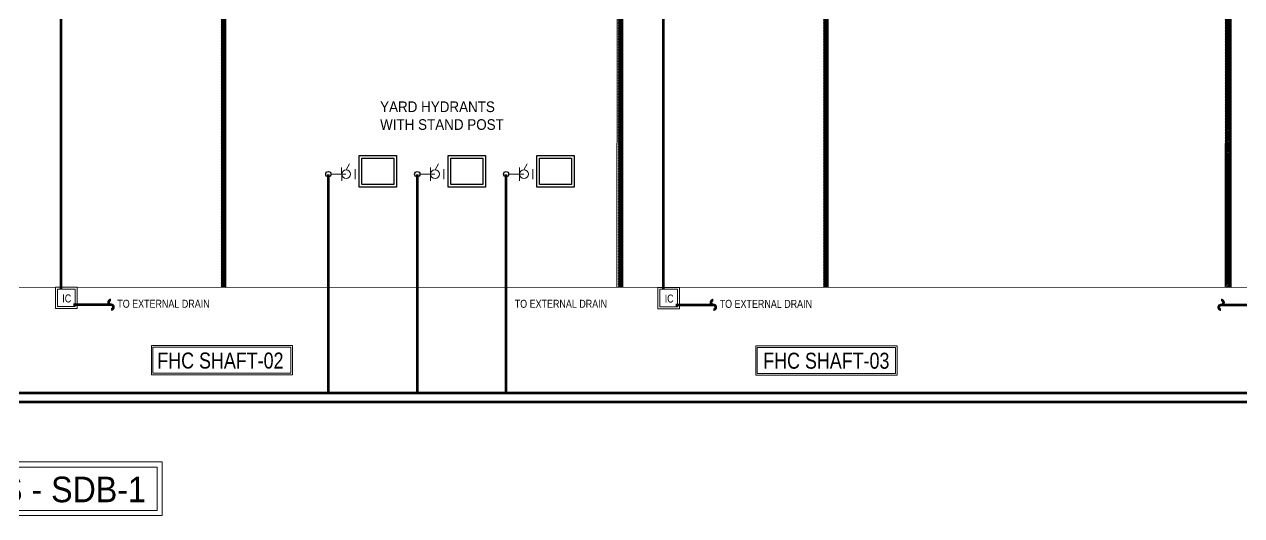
# Model space of a CAD drawing. Header units: millimetres. Extents: x -3573983 to -3087264, y -262072 to -30148.
# Drawn here: x -3211379 to -3142911, y -262072 to -234424 of the extents above; entities that cross this region are included whole.
import ezdxf

# ---------------------------------------------------------------- set-up
doc = ezdxf.new("R2010")
doc.units = ezdxf.units.MM
doc.header["$LTSCALE"] = 2
doc.header["$MEASUREMENT"] = 0
doc.linetypes.add('CONTINOUS', pattern=[0])
doc.layers.get('0').update_dxf_attribs({"color": 251})
doc.layers.add('DETAILS', color=222, linetype='Continuous')
doc.layers.add('HEAD', color=1, linetype='Continuous')
for name, color, linetype, lineweight in [('MCD-FIRE-SANCTION', 7, 'Continuous', 9), ('TITLE', 7, 'Continuous', 20), ('WALL', 251, 'Continuous', 15)]:
    doc.layers.add(name, color=color, linetype=linetype, lineweight=lineweight)
doc.styles.add('ARIAL', font='arial.ttf')

# ---------------------------------------------------------------- blocks, each defined once
blk = doc.blocks.new('*U20')
at = {"color": 6, "linetype": 'CONTINOUS'}
for p, q in [((374, 187), (376, -188)), ((500, 126), (595, 288)), ((750, 141), (750, -140))]:
    blk.add_line(p, q, dxfattribs=at)
blk.add_circle((500, 0), 125, dxfattribs=at)
at = {"layer": 'HEAD', "linetype": 'CONTINOUS', "ltscale": 3}
for points in [[(867, 530), (1917, 530), (1917, -370), (867, -370)], [(942, 455), (1842, 455), (1842, -295), (942, -295)]]:
    blk.add_lwpolyline(points, close=True, dxfattribs=at)
at = {"layer": 'HEAD', "linetype": 'CONTINOUS', "ltscale": 3, "const_width": 25}
blk.add_lwpolyline([(75, 0), (500, 0)], dxfattribs=at)
at = {"layer": 'HEAD', "linetype": 'CONTINOUS', "ltscale": 3}
blk.add_circle((0, 0), 75, dxfattribs=at)

msp = doc.modelspace()

# ---------------------------------------------------------------- hatches: boundary and pattern name
at = {"layer": 'WALL', "linetype": 'CONTINOUS'}
h = msp.add_hatch(dxfattribs=at)
h.set_pattern_fill('ANSI31', color=8, scale=500)
h.set_pattern_definition([(45, (-6242815.07, 2819722.54), (-44.1941738, 44.1941738), [])])
h.paths.add_polyline_path([(-3200022.2, -104951.4), (-3200314.1, -104951.4), (-3200314.1, -249217.8), (-3200044.9, -249224.9)])
h = msp.add_hatch(dxfattribs=at)
h.set_pattern_fill('ANSI31', color=8, scale=500)
h.set_pattern_definition([(45, (-6220483.32, 2819755.234), (-44.1941738, 44.1941738), [])])
h.paths.add_polyline_path([(-3177690.4, -104941.6), (-3177982.3, -104941.6), (-3177982.3, -249214.5), (-3177713.2, -249221.6)])
h = msp.add_hatch(dxfattribs=at)
h.set_pattern_fill('ANSI31', color=8, scale=500)
h.set_pattern_definition([(45, (-6208933.33, 2819752.76), (-44.1941738, 44.1941738), [])])
h.paths.add_polyline_path([(-3166140.5, -104944.1), (-3166432.3, -104944.1), (-3166432.3, -249217), (-3166163.2, -249224.1)])
h = msp.add_hatch(dxfattribs=at)
h.set_pattern_fill('ANSI31', color=8, scale=500)
h.set_pattern_definition([(45, (-6186269.84, 2819725.45), (-44.1941738, 44.1941738), [])])
h.paths.add_polyline_path([(-3143477, -104951.4), (-3143808.7, -104951.4), (-3143831.4, -249227.8), (-3143499.7, -249227.9)])

# ---------------------------------------------------------------- linework, layer by layer
at = {"layer": 'DETAILS', "color": 5, "linetype": 'CONTINOUS', "const_width": 150}
for points in [[(-3209299.9, -107278.9), (-3209318.5, -249328.3)], [(-3175418.2, -107285.4), (-3175436.8, -249334.8)], [(-3208628.5, -250206.3), (-3206499.5, -250206.3)], [(-3174746.8, -250212.8), (-3172617.8, -250212.8)], [(-3141939.7, -250215.9), (-3144068.7, -250215.9)]]:
    msp.add_lwpolyline(points, dxfattribs=at)
for points in [[(-3206499.5, -250469.3, 1), (-3206499.5, -250206.3, -1), (-3206499.5, -249928.3, -1)], [(-3172617.8, -250475.8, 1), (-3172617.8, -250212.8, -1), (-3172617.8, -249934.8, -1)], [(-3144068.7, -250478.9, -1), (-3144068.7, -250215.9, 1), (-3144068.7, -249937.9, 1)]]:
    msp.add_lwpolyline(points, format="xyb", dxfattribs=at)
at = {"layer": 'HEAD', "linetype": 'CONTINOUS', "ltscale": 3, "const_width": 150}
for points in [[(-3194279, -242855.4), (-3194279, -255166)], [(-3189279, -242855.4), (-3189279, -255166)], [(-3184279, -242855.4), (-3184279, -255166)], [(-3272957.7, -255666), (-3272957.7, -255166), (-3095461.4, -255172.5)], [(-3095541.1, -255672.5), (-3272957.7, -255666)]]:
    msp.add_lwpolyline(points, dxfattribs=at)
at = {"layer": 'MCD-FIRE-SANCTION', "linetype": 'Continuous'}
for points in [[(-3209631.5, -249218.3), (-3208414.5, -249218.3), (-3208414.5, -250420.3), (-3209631.5, -250420.3)], [(-3209521.5, -249328.3), (-3208524.5, -249328.3), (-3208524.5, -250310.3), (-3209521.5, -250310.3)], [(-3175749.8, -249224.8), (-3174532.8, -249224.8), (-3174532.8, -250426.8), (-3175749.8, -250426.8)], [(-3175639.8, -249334.8), (-3174642.8, -249334.8), (-3174642.8, -250316.8), (-3175639.8, -250316.8)]]:
    msp.add_lwpolyline(points, close=True, dxfattribs=at)
at = {"layer": 'TITLE', "color": 20, "linetype": 'CONTINOUS'}
for points in [[(-3204233.9, -252501.9), (-3196296.2, -252501.9), (-3196296.2, -254149.4), (-3204233.9, -254149.4)], [(-3204143.9, -252591.9), (-3196386.2, -252591.9), (-3196386.2, -254059.4), (-3204143.9, -254059.4)], [(-3170243.6, -252512), (-3162288.8, -252512), (-3162288.8, -254159.6), (-3170243.6, -254159.6)], [(-3170153.6, -252602), (-3162378.8, -252602), (-3162378.8, -254069.6), (-3170153.6, -254069.6)]]:
    msp.add_lwpolyline(points, close=True, dxfattribs=at)
at = {"layer": 'TITLE', "color": 7, "ltscale": 10}
for points in [[(-3241076, -259050.1), (-3203622, -259050.1), (-3203622, -262072), (-3241076, -262072)], [(-3240788, -259338.1), (-3203910, -259338.1), (-3203910, -261784), (-3240788, -261784)]]:
    msp.add_lwpolyline(points, close=True, dxfattribs=at)
at = {"layer": 'WALL', "color": 8, "linetype": 'CONTINOUS'}
for p, q in [((-3200014.1, -104674.3), (-3200045, -249221.3)), ((-3178014.1, -104678.9), (-3178045, -249227.8)), ((-3177682.3, -104678.9), (-3177713.3, -249227.8)), ((-3166132.3, -104680.8), (-3166163.3, -249227.8)), ((-3143468.8, -104684.5), (-3143499.8, -249227.9)), ((-3143800.6, -104771.3), (-3143831.5, -249227.9))]:
    msp.add_line(p, q, dxfattribs=at)
at = {"layer": 'WALL', "color": 8, "linetype": 'CONTINOUS', "const_width": 25}
for points in [[(-3200314.1, -104674.3), (-3200314.1, -249221.3)], [(-3200045, -249221.3), (-3200014.1, -104674.3)], [(-3178014.1, -104678.9), (-3178045, -249227.8)], [(-3177713.3, -249227.8), (-3177682.3, -104678.9)], [(-3166432.3, -104680.8), (-3166432.3, -249227.8)], [(-3166163.3, -249227.8), (-3166132.3, -104680.8)], [(-3143800.6, -104684.4), (-3143831.5, -249227.9)], [(-3143499.8, -249227.9), (-3143468.8, -104684.5)], [(-3279659.3, -249221.3), (-3097222.5, -249227.9)]]:
    msp.add_lwpolyline(points, dxfattribs=at)

# ---------------------------------------------------------------- block references
at = {"layer": 'MCD-FIRE-SANCTION', "linetype": 'Continuous', "xscale": 2, "yscale": 2, "zscale": 2}
for p in [(-3194279, -242855.4), (-3189279, -242855.4), (-3184279, -242855.4)]:
    msp.add_blockref('*U20', p, dxfattribs=at)

# ---------------------------------------------------------------- texts
at = {"layer": 'TITLE', "color": 20, "linetype": 'CONTINOUS', "style": 'ARIAL', "width": 0.8}
for s, height, p in [('IC', 450, (-3209244.2, -250073.2)), ('IC', 450, (-3175362.5, -250079.7)), ('TO EXTERNAL DRAIN', 450, (-3206152.2, -250371.2)), ('TO EXTERNAL DRAIN', 450, (-3183797.7, -250374.3)), ('TO EXTERNAL DRAIN', 450, (-3172270.5, -250377.7)), ('FHC SHAFT-02', 900, (-3203897.8, -253792.3)), ('FHC SHAFT-03', 900, (-3169818.5, -253802.4))]:
    msp.add_text(s, height=height, dxfattribs=at).set_placement(p)
at = {"layer": 'TITLE', "color": 7, "linetype": 'CONTINOUS', "style": 'ARIAL', "width": 0.9}
msp.add_text('FIRE PROTECTION SCHEMATICS - SDB-1', height=1440, dxfattribs=at).set_placement((-3240348.1, -261316.1))
at = {"layer": 'TITLE', "color": 7, "linetype": 'Continuous', "insert": (-3191367.8, -238761.7), "char_height": 600, "width": 7073.708, "attachment_point": 1, "style": 'ARIAL'}
msp.add_mtext('{\\W0.9;YARD HYDRANTS WITH STAND POST}', dxfattribs=at)

doc.saveas('drawing.dxf')
